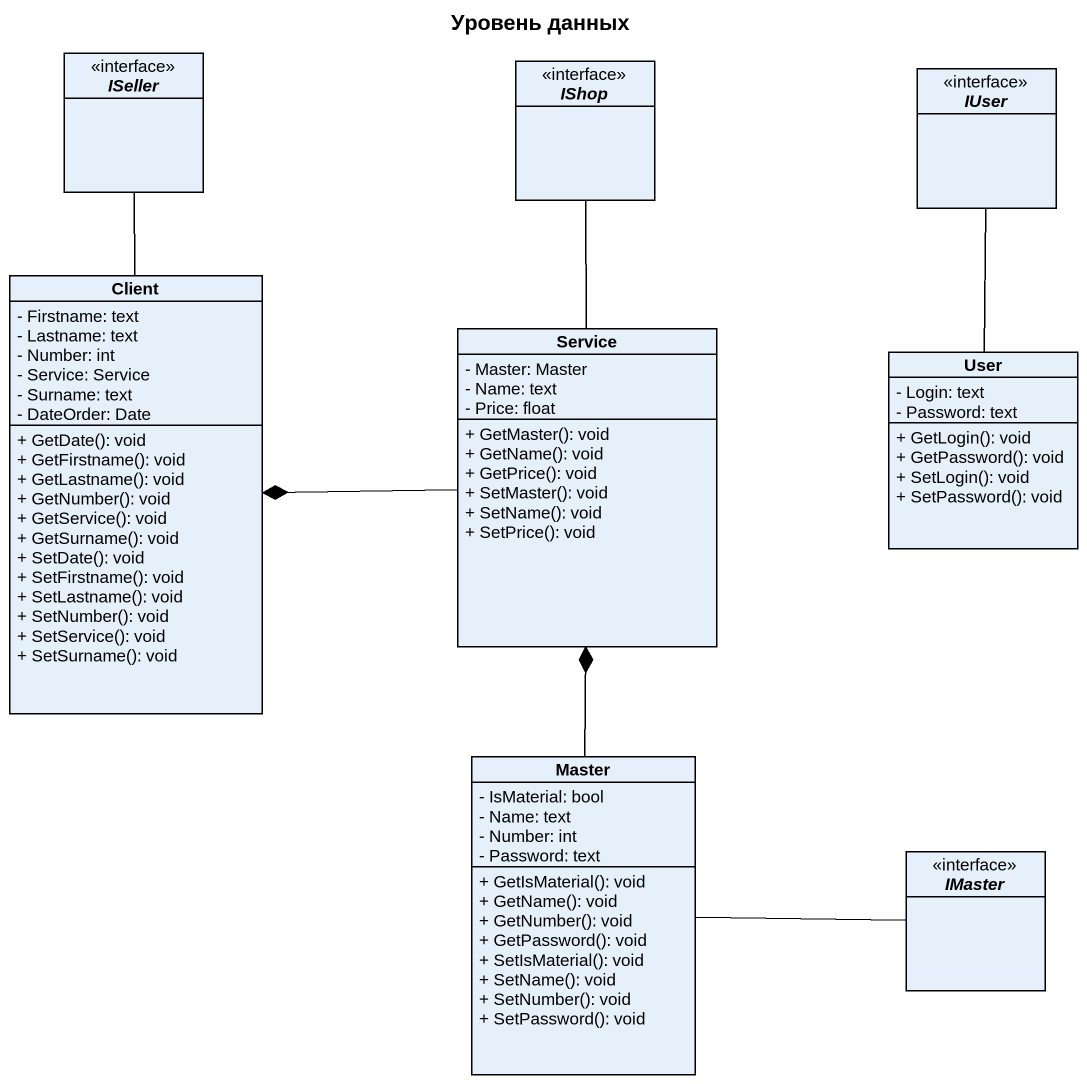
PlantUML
@startuml
title Уровень данных
hide circle
hide empty members
skinparam classAttributeIconSize 0
interface ISeller <<interface>>
interface IShop <<interface>>
interface IUser <<interface>>
class Client {
  - Firstname: text
  - Lastname: text
  - Number: int
  - Service: Service
  - Surname: text
  - DateOrder: Date
  + GetDate(): void
  + GetFirstname(): void
  + GetLastname(): void
  + GetNumber(): void
  + GetService(): void
  + GetSurname(): void
  + SetDate(): void
  + SetFirstname(): void
  + SetLastname(): void
  + SetNumber(): void
  + SetService(): void
  + SetSurname(): void
}
class Service {
  - Master: Master
  - Name: text
  - Price: float
  + GetMaster(): void
  + GetName(): void
  + GetPrice(): void
  + SetMaster(): void
  + SetName(): void
  + SetPrice(): void
}
class User {
  - Login: text
  - Password: text
  + GetLogin(): void
  + GetPassword(): void
  + SetLogin(): void
  + SetPassword(): void
}
class Master {
  - IsMaterial: bool
  - Name: text
  - Number: int
  - Password: text
  + GetIsMaterial(): void
  + GetName(): void
  + GetNumber(): void
  + GetPassword(): void
  + SetIsMaterial(): void
  + SetName(): void
  + SetNumber(): void
  + SetPassword(): void
}
interface IMaster <<interface>>
Client -up- ISeller
Service -up- IShop
Service -left-* Client
User -up- IUser
Master -up-* Service
Master -right- IMaster
@enduml
